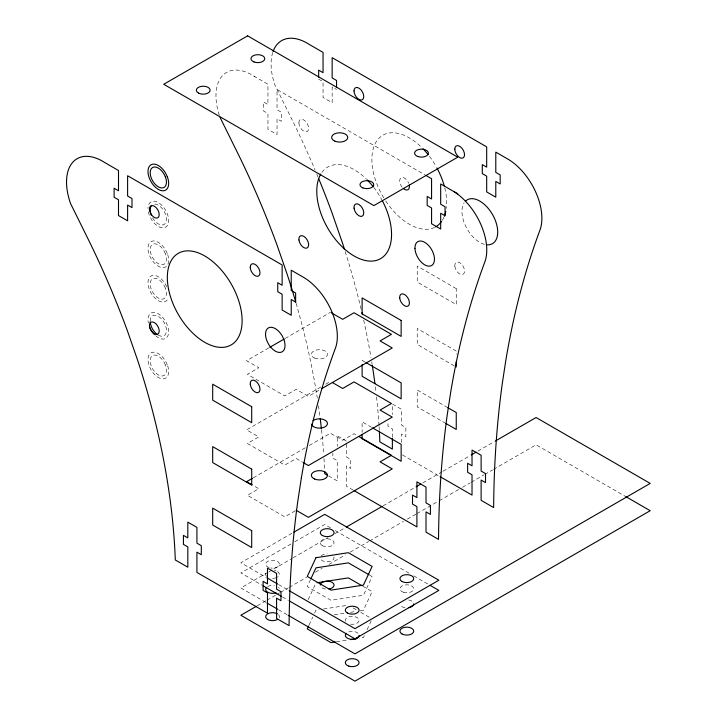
<?xml version="1.0" encoding="UTF-8"?>
<svg xmlns="http://www.w3.org/2000/svg" width="717" height="717" viewBox="0 0 717 717"><rect width="100%" height="100%" fill="white"/><g stroke="black" fill="none" stroke-linecap="round" stroke-linejoin="round"><path stroke-width="0.54" stroke-dasharray="3.58 2.69" d="M310.47 579.686L307.27 586.587L331.003 600.29L363.42 595.271L372.114 576.558L370.214 575.455M308.185 599.654L315.498 583.889M309.099 624.973L312.755 617.086M314.584 613.152L315.955 610.194L319.199 609.692M364.335 635.629L363.42 637.601L359.1 638.264M367.086 629.714L371.2 620.85M268.767 347.915L246.585 360.714L258.783 367.758L247.401 374.328L284.792 395.909L296.175 389.34L308.364 396.384L319.934 389.698M285.16 338.451L330.474 312.289M320.831 387.01L246.585 429.868L258.783 436.913L247.401 443.482L284.792 465.073L296.175 458.504L302.735 462.295M325.652 384.222L330.474 381.444M253.343 477.773L305.406 447.713M309.26 445.49L330.474 433.238L342.672 440.283L354.046 433.713L356.923 435.371M295.225 510.845L284.792 516.867L247.401 495.286L258.783 488.716L253.155 485.463M291.953 533.269L240.849 562.773L265.989 577.293M290.985 543.988L240.849 572.937L262.126 585.215M294.839 541.756L324.729 524.503L330.537 527.855M267.952 572.318L240.849 587.967L265.989 602.486M268.92 571.763L272.792 569.531M273.76 568.966L292.151 558.355M293.119 557.79L327.965 537.678M334.74 533.762L345.388 527.613M383.138 505.817L415.08 487.381M422.824 482.908L442.183 471.732M443.151 471.168L470.253 455.528M477.997 451.056L494.452 441.555M257.304 605.757L266.016 600.729M266.984 600.174L275.695 595.146M276.663 594.581L279.567 592.905M280.535 592.35L288.279 587.877M289.247 587.322L306.67 577.257M315.381 572.229L322.157 568.321M328.933 564.404L345.388 554.904M350.228 552.108L368.619 541.496M369.587 540.932L403.465 521.376M407.337 519.135L416.048 514.107M417.016 513.551L438.311 501.255M439.279 500.699L458.638 489.523M462.51 487.282L470.253 482.81M471.221 482.254L483.805 474.995M484.773 474.43L492.516 469.958M493.484 469.402L536.074 444.809L626.022 496.747M323.519 609.02L347.297 605.345M334.247 614.827L345.047 613.152M350.452 612.318L355.856 611.476M360.185 610.812L363.42 610.31L372.114 591.588L362.614 586.112M336.407 641.778L348.292 639.94M254.813 76.647L254.221 76.307L267.943 84.23L267.943 104.503L263.551 101.966L263.551 110.974L267.943 113.51L267.943 129.275L277.04 134.536L277.04 118.771L281.431 121.298L281.431 112.291L277.04 109.755L277.04 89.482L424.814 174.796M318.662 79.157L323.053 81.693L323.053 97.458L332.159 102.719L332.159 86.945L336.551 89.482M454.354 365.921L417.24 344.492L417.24 328.529L456.254 351.061L456.254 354.252M447.695 407.615L417.24 390.03L417.24 406.924L444.836 422.86M364.98 362.004L362.121 360.355L362.121 362.479M371.639 427.341L362.121 421.847L362.121 432.405M402.434 454.91L439.163 476.115M346.356 441.116L337.25 435.855L337.25 446.368M328.583 475.909L337.25 480.91L337.25 460.637L332.858 458.1L332.858 453.099M353.123 490.078L346.356 486.171L346.356 465.898L350.747 468.425L350.747 459.418L346.356 456.881L346.356 443.223M335.368 530.643L409.846 573.645M413.709 575.876L428.219 584.247M353.123 607.917L356.923 610.113M360.723 612.3L370.214 617.785M278.563 584.552L288.234 590.136M282.435 596.947L288.234 600.299M278.563 609.746L287.266 614.774M166.765 286.809L165.636 284.47A14.627 8.443 60 0 0 149.853 276.95A14.627 8.443 60 0 0 153.949 296.99A14.627 8.443 60 0 0 168.316 297.546M401.466 442.613L401.466 434.072L405.858 436.608L405.858 427.601L401.466 425.064L401.466 409.299L392.369 404.038L392.369 414.551M392.369 437.352L392.369 428.82L387.978 426.283L387.978 421.282M402.112 187.218A6.901 3.979 60 0 1 401.108 177.78A6.901 3.979 60 0 1 408.78 183.373M296.085 303.246A573.672 331.209 60 0 1 317.299 397.989M318.447 405.625A573.672 331.209 60 0 1 320.078 417.563M321.53 429.833A573.672 331.209 60 0 1 323.699 454.148M323.985 458.513A573.672 331.209 60 0 1 324.559 469.375M219.303 115.24A51.015 29.46 60 0 1 254.221 76.307M267.674 586.56A6.901 3.979 0 0 1 274.333 585.529M278.519 587.384A6.901 3.979 0 0 1 279.209 588.343M348.758 631.919A6.901 3.979 0 0 1 358.867 634.339M333.835 556.813A6.901 3.979 0 0 1 328.96 561.689A6.901 3.979 0 0 1 320.508 558.875M321.198 555.854A6.901 3.979 0 0 1 327.167 553.856M405.042 607.675A6.901 3.979 0 0 1 400.167 604.861M408.618 599.986A6.901 3.979 0 0 1 413.494 602.8M269.099 567.631A6.901 3.979 0 0 1 268.588 560.918A6.901 3.979 0 0 1 279.343 563.49A6.901 3.979 0 0 1 270.766 568.034M277.425 571.53A6.901 3.979 0 0 1 277.425 577.158M276 577.794A6.901 3.979 0 0 1 272.55 578.323M266.572 576.334A6.901 3.979 0 0 1 265.882 573.313M274.333 570.499A6.901 3.979 0 0 1 276 570.893M345.54 621.361A6.901 3.979 0 0 1 351.608 616.369A6.901 3.979 0 0 1 359.074 620.68A6.901 3.979 0 0 1 350.425 624.175M278.519 614.675A6.901 3.979 0 0 1 279.209 617.696M325.384 588.98A6.901 3.979 0 0 1 320.508 586.165M321.897 172.394A52.879 30.526 60 0 1 366.387 179.107M373.7 187.316A52.879 30.526 60 0 1 381.794 199.72M484.45 244.38A25.292 14.6 60 0 1 465.781 226.429A25.292 14.6 60 0 1 464.114 202.83M272.738 52.449A51.015 29.46 60 0 0 275.149 85.565L294.553 124.794A573.672 331.209 60 0 1 315.077 169.965M316.78 174.007A573.672 331.209 60 0 1 318.043 177.045M345.173 251.47A573.672 331.209 60 0 1 361.18 309.35M363.662 320.114A573.672 331.209 60 0 1 370.985 357.442M371.711 361.789A573.672 331.209 60 0 1 372.06 363.985M375.332 386.822A573.672 331.209 60 0 1 376.013 392.423M376.524 396.895A573.672 331.209 60 0 1 379.033 425.602M379.096 426.696A573.672 331.209 60 0 1 379.293 429.967M434.663 227.379A52.879 30.526 60 0 1 384.294 198.734M383.738 197.829A52.879 30.526 60 0 1 377.465 139.967A52.879 30.526 60 0 1 422.277 148.052M429.447 156.324A52.879 30.526 60 0 1 435.882 166.048M444.755 187.908A52.879 30.526 60 0 1 446.315 208.315M443.94 217.233A52.879 30.526 60 0 1 442.066 220.702M148.338 211.847A14.627 8.443 60 0 0 162.284 227.845A14.627 8.443 60 0 0 167.285 213.729L165.636 210.305A14.627 8.443 60 0 0 154.37 201.208A14.627 8.443 60 0 0 147.98 208.557M152.578 217.843A11.499 6.641 60 0 0 163.27 224.833A11.499 6.641 60 0 0 165.367 213.899L164.068 211.21A11.499 6.641 60 0 0 152.578 204.569M158.323 335.144A11.499 6.641 60 0 0 165.367 325.133L164.068 322.435A11.499 6.641 60 0 0 155.213 315.292A11.499 6.641 60 0 0 150.194 321.064M155.652 335.744A14.627 8.443 60 0 0 166.532 337.761A14.627 8.443 60 0 0 167.285 324.953L165.636 321.539A14.627 8.443 60 0 0 153.151 312.433A14.627 8.443 60 0 0 148.338 323.08M456.254 288.628L417.24 266.097L417.24 282.059L456.254 304.582L456.254 288.628M167.285 253.486L165.636 250.063A14.627 8.443 60 0 0 148.607 244.596A14.627 8.443 60 0 0 159.228 266.706A14.627 8.443 60 0 0 167.285 253.486M165.367 253.657L164.068 250.968A11.499 6.641 60 0 0 150.687 246.666A11.499 6.641 60 0 0 159.031 264.044A11.499 6.641 60 0 0 165.367 253.657M165.367 288.064L164.068 285.375A11.499 6.641 60 0 0 150.687 281.073A11.499 6.641 60 0 0 159.031 298.451A11.499 6.641 60 0 0 165.367 288.064M167.285 364.72L165.636 361.296A14.627 8.443 60 0 0 148.607 355.82A14.627 8.443 60 0 0 159.228 377.94A14.627 8.443 60 0 0 167.285 364.72M165.367 364.89L164.068 362.202A11.499 6.641 60 0 0 150.687 357.9A11.499 6.641 60 0 0 159.031 375.278A11.499 6.641 60 0 0 165.367 364.89M298.881 122.741A6.901 3.979 60 0 0 306.204 131.838A6.901 3.979 60 0 0 306.204 122.087A6.901 3.979 60 0 0 298.881 122.741M322.292 545.619A6.901 3.979 0 0 0 333.835 543.836A6.901 3.979 0 0 0 325.384 538.96A6.901 3.979 0 0 0 322.292 545.619M403.384 592.242A6.901 3.979 0 0 0 413.727 588.8A6.901 3.979 0 0 0 403.384 585.35A6.901 3.979 0 0 0 403.384 592.242M314.575 358.043A8.048 4.643 0 0 0 327.409 354.906A8.048 4.643 0 0 0 316.278 350.057A8.048 4.643 0 0 0 314.575 358.043M454.829 266.186A6.901 3.979 60 0 0 462.59 274.512A6.901 3.979 60 0 0 461.596 264.25A6.901 3.979 60 0 0 454.829 266.186"/><path stroke-width="1.08" d="M310.927 578.7L315.955 567.864L348.372 562.854L369.264 574.909M308.642 625.959L307.27 628.908L331.003 642.611L335.323 641.948M269.726 347.36L284.192 339.007M321.861 388.587L392.253 347.951L380.064 340.916L391.437 334.346L354.046 312.755L342.672 319.325L331.424 312.836M252.375 478.338L246.585 481.672L252.214 484.925M293.88 532.157L324.729 514.349L438.858 580.232L354.969 628.666L289.202 590.691M346.356 527.058L382.17 506.381M416.048 486.816L420.888 484.029M471.221 454.963L476.061 452.167M495.42 440.991L536.074 417.518L650.202 483.41L354.969 653.859L288.234 615.329M256.336 606.322L240.849 615.258L354.969 681.15L650.202 510.701L626.022 496.747M317.031 582.733L348.372 577.884L361.673 585.556M350.452 639.609L356.941 638.605M425.773 175.351L431.571 178.694L431.571 198.976L427.18 196.44L427.18 205.447L431.571 207.984L431.571 223.749L440.677 229.01L440.677 213.236L445.06 215.772L445.06 206.765L440.677 204.228L440.677 183.955L457.76 193.814M447.695 407.615L456.254 412.553L456.254 429.447L445.786 423.406M365.93 362.551L401.144 382.878L401.144 398.84L362.121 376.308L362.121 364.612M332.374 382.537L342.672 388.48L354.046 381.91L391.437 403.501L380.064 410.07L392.253 417.106L308.364 465.539L303.676 462.832M372.589 427.897L401.144 444.379L401.144 461.273L362.121 438.741L362.121 434.52M440.13 476.671L472.028 495.08L472.028 474.806L467.636 472.279L467.636 463.263L472.028 465.799L472.028 450.034L481.125 455.286L481.125 471.051L485.517 473.587L485.517 482.604L481.125 480.067L481.125 500.341L493.646 507.564A1143.248 660.052 60 0 1 502.33 383.228L505.933 359.674A1143.248 660.052 60 0 1 540.34 229.064A48.406 27.945 60 0 0 508.998 159.766L495.788 152.129L495.788 172.412L500.179 174.939L500.179 183.955L495.788 181.419L495.788 197.184L486.682 191.932L486.682 176.158L482.299 173.631L482.299 164.614L486.682 167.151L486.682 146.877L332.159 57.665L332.159 77.938L336.551 80.474L336.551 87.483M358.841 436.483L391.437 455.295L380.064 461.873L392.253 468.909L308.364 517.342L296.175 510.298M327.624 475.353L324.729 473.686A573.672 331.209 60 0 0 324.649 471.535M354.09 490.634L416.909 526.905L416.909 506.632L412.517 504.096L412.517 495.088L416.909 497.616L416.909 481.851L426.015 487.103L426.015 502.877L430.406 505.413L430.406 514.421L426.015 511.884L426.015 532.157L438.535 539.39A1143.248 660.052 60 0 1 447.211 415.044L450.814 391.491A1143.248 660.052 60 0 1 485.221 260.889A48.406 27.945 60 0 0 453.888 191.582M430.155 585.368L438.858 590.396L354.969 638.82L289.202 600.855M266.957 577.848L277.596 583.996M263.094 585.78L281.467 596.383M266.957 603.051L277.596 609.19M220.038 117.382L239.433 156.611A573.672 331.209 60 0 1 276.78 244.354L287.015 273.822A573.672 331.209 60 0 1 295.789 302.198M456.254 361.7L456.254 367.014M392.369 438.419L392.369 449.093L379.849 441.869A573.672 331.209 60 0 0 379.356 431.051M318.662 77.158L318.662 70.149L323.053 72.677L323.053 52.404L309.332 44.481A51.015 29.46 60 0 0 273.078 51.445M409.264 185.013A6.901 3.979 60 0 1 403.295 188.463M320.212 418.638A573.672 331.209 60 0 1 321.404 428.721M276 592.825A6.901 3.979 0 0 1 267.674 592.197A6.901 3.979 0 0 1 266.572 587.384M359.1 635.37A6.901 3.979 0 0 1 350.425 639.214A6.901 3.979 0 0 1 346.23 633.38M413.727 603.831A6.901 3.979 0 0 1 408.618 607.675M277.425 619.488A6.901 3.979 0 0 1 267.674 619.488A6.901 3.979 0 0 1 267.674 613.851A6.901 3.979 0 0 1 277.425 613.851M320.275 585.135A6.901 3.979 0 0 1 326.567 581.164A6.901 3.979 0 0 1 333.961 584.445A6.901 3.979 0 0 1 328.96 588.98M312.997 420.691A8.048 4.643 0 0 1 325.76 420.628A8.048 4.643 0 0 1 322.56 427.771A8.048 4.643 0 0 1 311.456 424.132M382.295 200.652A52.879 30.526 60 0 1 382.143 257.645A52.879 30.526 60 0 1 333.091 236.35A52.879 30.526 60 0 1 320.858 173.989M367.158 179.877A52.879 30.526 60 0 1 373.055 186.501M465.36 201.271A25.292 14.6 60 0 1 493.726 216.794A25.292 14.6 60 0 1 487.094 244.829M318.877 179.062A573.672 331.209 60 0 1 331.899 212.528L342.134 241.996A573.672 331.209 60 0 1 344.51 249.364M361.942 312.585A573.672 331.209 60 0 1 362.443 314.736M372.24 365.078A573.672 331.209 60 0 1 374.919 383.577M423.039 148.831A52.879 30.526 60 0 1 428.174 154.684M436.904 167.903A52.879 30.526 60 0 1 444.208 185.811M445.795 211.372A52.879 30.526 60 0 1 444.334 216.283M441.538 221.481A52.879 30.526 60 0 1 435.542 226.922M151.287 215.154A11.499 6.641 60 0 1 151.287 205.77M154.37 334.507A14.627 8.443 60 0 1 149.369 326.558M157.615 334.705A11.499 6.641 60 0 1 150.229 321.897M301.382 477.773L297.779 501.326A1143.248 660.052 60 0 0 289.094 625.663L276.583 618.43L276.583 598.157L280.965 600.694L280.965 591.686L276.583 589.15L276.583 573.385L267.477 568.124L267.477 583.898L263.085 581.362L263.085 590.369L267.477 592.905L267.477 613.178L196.924 572.444L196.924 552.171L201.307 554.707L201.307 545.691L196.924 543.163L196.924 527.389L187.818 522.137L187.818 537.902L183.427 535.366L183.427 544.382L187.818 546.91L187.818 567.192L175.298 559.959A573.672 331.209 60 0 0 137.583 360.095L127.348 330.627A573.672 331.209 60 0 0 90.001 242.884L70.607 203.655A51.015 29.46 60 0 1 72.345 162.75A51.015 29.46 60 0 1 104.781 162.58L118.502 170.503L118.502 190.776L114.12 188.239L114.12 197.256L118.502 199.783L118.502 215.557L127.608 220.809L127.608 205.044L132 207.58L132 198.564L127.608 196.028L127.608 175.755L282.139 264.976L282.139 285.249L277.748 282.713L277.748 291.72L282.139 294.257L282.139 310.022L291.236 315.283L291.236 299.518L295.628 302.045L295.628 293.038L291.236 290.502L291.236 270.228L304.456 277.855A48.406 27.945 60 0 1 335.789 347.162A1143.248 660.052 60 0 0 301.382 477.773M315.955 557.709L307.27 576.423L331.003 590.127L363.42 585.117L372.114 566.394L348.372 552.69L315.955 557.709M247.616 35.85L163.736 84.283L373.871 205.6L457.76 157.175L247.616 35.85M401.144 320.445L362.121 297.922L362.121 313.876L401.144 336.398L401.144 320.445M251.703 406.718L212.689 384.195L212.689 400.149L251.703 422.68L251.703 406.718M251.703 469.151L212.689 446.628L212.689 462.582L251.703 485.113L251.703 469.151M251.703 530.652L212.689 508.129L212.689 525.023L251.703 547.546L251.703 530.652M167.285 176.66L165.636 173.236A14.627 8.443 60 0 0 148.607 167.76A14.627 8.443 60 0 0 159.228 189.871A14.627 8.443 60 0 0 167.285 176.66M165.367 176.83L164.068 174.141A11.499 6.641 60 0 0 150.687 169.839A11.499 6.641 60 0 0 159.031 187.218A11.499 6.641 60 0 0 165.367 176.83M414.964 248.378A13.793 7.968 60 0 0 429.904 266.115A13.793 7.968 60 0 0 429.268 246.254A13.793 7.968 60 0 0 414.964 248.378M298.935 239.989A6.901 3.979 60 0 0 306.795 248.109A6.901 3.979 60 0 0 305.55 237.739A6.901 3.979 60 0 0 298.935 239.989M399.71 298.003A6.901 3.979 60 0 0 407.471 306.329A6.901 3.979 60 0 0 406.476 296.076A6.901 3.979 60 0 0 399.71 298.003M347.333 612.99A6.901 3.979 0 0 0 358.867 611.207A6.901 3.979 0 0 0 350.425 606.331A6.901 3.979 0 0 0 347.333 612.99M322.292 535.465A6.901 3.979 0 0 0 333.835 533.681A6.901 3.979 0 0 0 325.384 528.805A6.901 3.979 0 0 0 322.292 535.465M401.95 581.451A6.901 3.979 0 0 0 413.494 579.668A6.901 3.979 0 0 0 405.042 574.792A6.901 3.979 0 0 0 401.95 581.451M401.95 633.936A6.901 3.979 0 0 0 413.494 632.152A6.901 3.979 0 0 0 405.042 627.276A6.901 3.979 0 0 0 401.95 633.936M348.758 666.111A6.901 3.979 0 0 0 359.1 662.66A6.901 3.979 0 0 0 348.758 659.21A6.901 3.979 0 0 0 348.758 666.111M314.575 479.001A8.048 4.643 0 0 0 327.409 475.855A8.048 4.643 0 0 0 316.278 471.015A8.048 4.643 0 0 0 314.575 479.001M362.892 187.917A6.901 3.979 0 0 0 373.736 185.031A6.901 3.979 0 0 0 363.976 181.051A6.901 3.979 0 0 0 362.892 187.917M417.868 156.521A6.901 3.979 0 0 0 428.39 153.25A6.901 3.979 0 0 0 418.217 149.62A6.901 3.979 0 0 0 417.868 156.521M198.546 93.111A6.901 3.979 0 0 0 209.964 91.077A6.901 3.979 0 0 0 201.208 86.39A6.901 3.979 0 0 0 198.546 93.111M254.006 61.958A6.901 3.979 0 0 0 264.743 58.928A6.901 3.979 0 0 0 254.831 55.084A6.901 3.979 0 0 0 254.006 61.958M334.902 141.168A8.048 4.643 0 0 0 347.682 137.969A8.048 4.643 0 0 0 336.488 133.174A8.048 4.643 0 0 0 334.902 141.168M149.503 326.262A6.901 3.979 60 0 0 157.364 334.382A6.901 3.979 60 0 0 156.118 324.012A6.901 3.979 60 0 0 149.503 326.262M250.278 384.276A6.901 3.979 60 0 0 258.039 392.611A6.901 3.979 60 0 0 257.045 382.349A6.901 3.979 60 0 0 250.278 384.276M250.242 267.208A6.901 3.979 60 0 0 257.555 276.314A6.901 3.979 60 0 0 257.555 266.554A6.901 3.979 60 0 0 250.242 267.208M265.532 334.651A13.793 7.968 60 0 0 280.464 352.388A13.793 7.968 60 0 0 279.836 332.536A13.793 7.968 60 0 0 265.532 334.651M149.45 209.014A6.901 3.979 60 0 0 156.763 218.12A6.901 3.979 60 0 0 156.763 208.36A6.901 3.979 60 0 0 149.45 209.014M168.549 289.148A52.879 30.526 60 0 0 230.999 345.011A52.879 30.526 60 0 0 214.634 263.211A52.879 30.526 60 0 0 168.549 289.148M354.001 90.925A6.901 3.979 60 0 0 361.314 100.021A6.901 3.979 60 0 0 361.314 90.27A6.901 3.979 60 0 0 354.001 90.925M454.793 149.118A6.901 3.979 60 0 0 462.107 158.215A6.901 3.979 60 0 0 462.107 148.464A6.901 3.979 60 0 0 454.793 149.118M354.055 208.163A6.901 3.979 60 0 0 361.906 216.283A6.901 3.979 60 0 0 360.669 205.922A6.901 3.979 60 0 0 354.055 208.163"/></g></svg>
